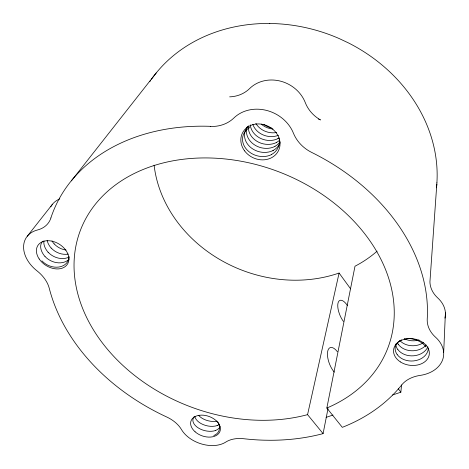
<?xml version="1.0" encoding="UTF-8"?>
<svg xmlns="http://www.w3.org/2000/svg" width="469" height="469" viewBox="0 0 469 469"><rect width="100%" height="100%" fill="white"/><g stroke="black" fill="none" stroke-linecap="round" stroke-linejoin="round"><path stroke-width="0.7" d="M444.934 318.146A30.327 23.315 6.9 0 0 437.683 297.885A31.816 24.921 2.6 0 1 429.932 281.869L436.92 182.599M443.674 352.629L445.409 312.876M392.588 394.98L400.848 392.201L401.575 384.955M436.481 187.811L436.891 184.036M50.91 218.003A32.689 23.696 35.8 0 1 37.596 229.957A31.312 22.459 32.1 0 0 37.074 270.906A30.151 20.73 31.7 0 1 49.251 288.247A196.599 150.361 21 0 0 166.694 416.982A26.797 17.5 21.7 0 1 181.392 429.422A27.53 18.432 19.7 0 0 225.87 442.021A27.085 17.787 17.4 0 1 243.745 438.726A196.523 150.291 21 0 0 263.983 440.18L269.663 440.268A196.523 150.291 21 0 0 323.088 433.62L328.001 408.657M210.54 126.466A37.08 32.279 36.3 0 0 233.849 118.03A35.925 31.253 25.6 0 1 293.477 133.307A36.928 33.24 16.4 0 0 311.797 152.478A196.581 150.332 21 0 1 427.236 318.926A33.862 25.666 3.9 0 0 435.449 337.129A32.197 23.896 7.9 0 1 420.077 375.411A31.142 22.119 7.6 0 0 401.751 384.891L400.784 386.075A196.523 150.291 21 0 1 393.649 394.042L393.321 394.376A196.523 150.291 21 0 1 389.745 397.876L389.258 398.328A196.523 150.291 21 0 1 342.311 427.341L326.84 408.036L354.998 266.216A131.027 112.472 21.3 0 0 377.105 251.161M323.088 433.62L307.564 414.643L339.093 273.04A131.027 112.472 21.3 0 1 154.096 165.141M71.358 180.87L156.206 72.965M27.296 236.206L52.51 204.191M277.865 138.695L278.31 138.484M276.687 142.4L276.235 142.611A18.191 15.19 15.9 0 1 256.942 141.286A18.191 15.19 15.9 0 1 248.464 125.792M275.027 146.381L274.57 146.592A18.344 15.26 15.9 0 1 253.711 144.317A18.344 15.26 15.9 0 1 247.239 126.888M272.882 150.643L273.339 150.426M271.627 154.547L271.17 154.764A18.666 15.395 16 0 1 245.926 148.591A18.666 15.395 16 0 1 249.825 127.486M326.066 417.375L332.978 415.047M269.792 23.491L276.141 23.679A156.271 134.386 21.4 0 1 339.386 38.646L348.473 42.931A156.271 134.386 21.4 0 1 436.92 182.558M318.498 119.05L320.45 119.929A34.46 31.792 15.6 0 1 305.337 102.758A33.592 30.016 26.5 0 0 249.561 88.623A34.647 30.895 38.7 0 1 229.646 96.854M398.245 388.666L400.848 392.201M339.093 273.04L350.619 288.863M397.272 354.775L397.026 354.388A16.79 11.766 16.2 0 1 398.627 341.579M397.841 349.639L397.595 349.258A16.661 11.743 16.2 0 1 395.736 344.023M398.163 344.199L398.404 344.58M50.887 217.909A196.599 150.361 21 0 1 210.528 126.337M307.564 414.643A164.596 125.516 21 0 1 74.032 265.425A164.596 125.516 21 0 1 307.658 185.366A164.596 125.516 21 0 1 326.84 408.036M50.781 206.794A29.541 21.996 33 0 1 59.798 198.903M149.851 81.565A156.324 134.433 21.3 0 1 150.649 80.392M151.464 79.226A156.324 134.433 21.3 0 1 269.792 23.468M271.281 127.902A18.772 16.767 26.5 0 1 263.924 124.549M343.402 321.4A13.554 5.575 67.7 0 1 338.038 302.968A13.554 5.575 67.7 0 1 347.47 305.63M334.303 372.116A14.674 6.402 69.3 0 1 327.591 351.92A14.674 6.402 69.3 0 1 337.352 351.697M219.633 424.187A14.146 10.482 27 0 1 217.165 425.53M217.194 425.571A14.181 8.536 13.6 0 1 203.276 424.633A14.181 8.536 13.6 0 1 194.805 416.366M217.065 421.139A14.088 8.536 13.6 0 1 198.61 415.358M220.16 426.684A14.24 10.506 27 0 1 215.482 430.495M215.511 430.536A14.275 8.53 13.6 0 1 198.463 428.039A14.275 8.53 13.6 0 1 193.861 417.164M194.031 416.941A14.275 8.53 13.6 0 1 194.213 416.718M194.406 416.507A14.275 8.53 13.6 0 1 194.617 416.296M217.722 421.819A14.334 10.529 27 0 1 213.776 435.531M66.041 250.041A15.852 12.587 26.5 0 1 54.216 243.915M54.175 243.944A15.835 10.394 37.4 0 1 52.024 240.925M68.234 254.092A15.969 12.628 26.4 0 1 51.203 248.054M51.156 248.078A15.952 10.412 37.3 0 1 47.146 240.339M69.054 257.094A16.093 12.675 26.3 0 1 48.143 252.246M48.096 252.275A16.069 10.424 37.1 0 1 43.951 240.826M69.125 259.205A16.21 12.716 26.2 0 1 45.036 256.502M44.989 256.531A16.186 10.435 37 0 1 42.72 241.23M69.084 256.678A16.333 12.763 26.1 0 1 58.924 267.031A16.333 12.763 26.1 0 1 41.882 260.817M278.527 135.248A17.886 15.061 15.8 0 1 252.832 124.402M277.853 138.683A18.039 15.125 15.9 0 1 250.282 124.842M279.149 137.886A18.015 16.45 40 0 1 278.269 138.408M272.935 129.028A17.593 14.926 15.7 0 1 261.21 124.092M276.64 132.493A17.74 14.99 15.8 0 1 255.869 123.4M279.571 140.231A18.162 16.544 39.6 0 1 276.64 142.324M280.011 141.896A18.314 16.638 39.3 0 1 274.981 146.305M272.876 150.631A18.502 15.33 16 0 1 249.901 146.744A18.502 15.33 16 0 1 247.474 127.052M247.796 126.677A18.502 15.33 16 0 1 248.13 126.313M280.145 142.728A18.467 16.732 38.9 0 1 273.292 150.356M279.571 138.824A18.625 16.825 38.5 0 1 271.58 154.471M419.04 339.972A16.139 12.733 -2.4 0 1 404.647 338.847M423.46 342.675A16.257 12.786 -2.2 0 1 399.84 340.553M426.174 344.991A16.374 12.833 -2.1 0 1 398.474 344.551M398.175 344.199A16.532 11.713 16.1 0 1 397.349 342.739M399.289 341.092A16.79 11.766 16.2 0 1 400.004 340.646M400.379 340.435A16.79 11.766 16.2 0 1 400.766 340.236M401.159 340.048A16.79 11.766 16.2 0 1 401.57 339.873M404.214 339.04A16.79 11.766 16.2 0 1 405.157 338.858M406.629 338.671A16.79 11.766 16.2 0 1 425.905 346.954M427.863 346.802A16.497 12.88 -1.9 0 1 413.893 355.778A16.497 12.88 -1.9 0 1 397.911 349.61M428.344 347.957A16.62 12.927 -1.7 0 1 415.997 360.544A16.62 12.927 -1.7 0 1 397.337 354.74M195.104 431.797A15.383 10.3 19.7 0 0 219.938 431.439A15.383 10.3 19.7 0 0 201.465 415.129A15.383 10.3 19.7 0 0 195.104 431.797M400.409 361.927A17.992 13.349 7.9 0 0 429.17 354.998A17.992 13.349 7.9 0 0 404.712 339.198A17.992 13.349 7.9 0 0 400.409 361.927M244.595 150.866A20.073 17.459 25.6 0 0 278.363 150.918A20.073 17.459 25.6 0 0 258.343 123.933A20.073 17.459 25.6 0 0 244.595 150.866M39.191 258.982A17.494 12.546 32.1 0 0 67.266 264.44A17.494 12.546 32.1 0 0 51.502 241.066A17.494 12.546 32.1 0 0 39.191 258.982"/></g></svg>
